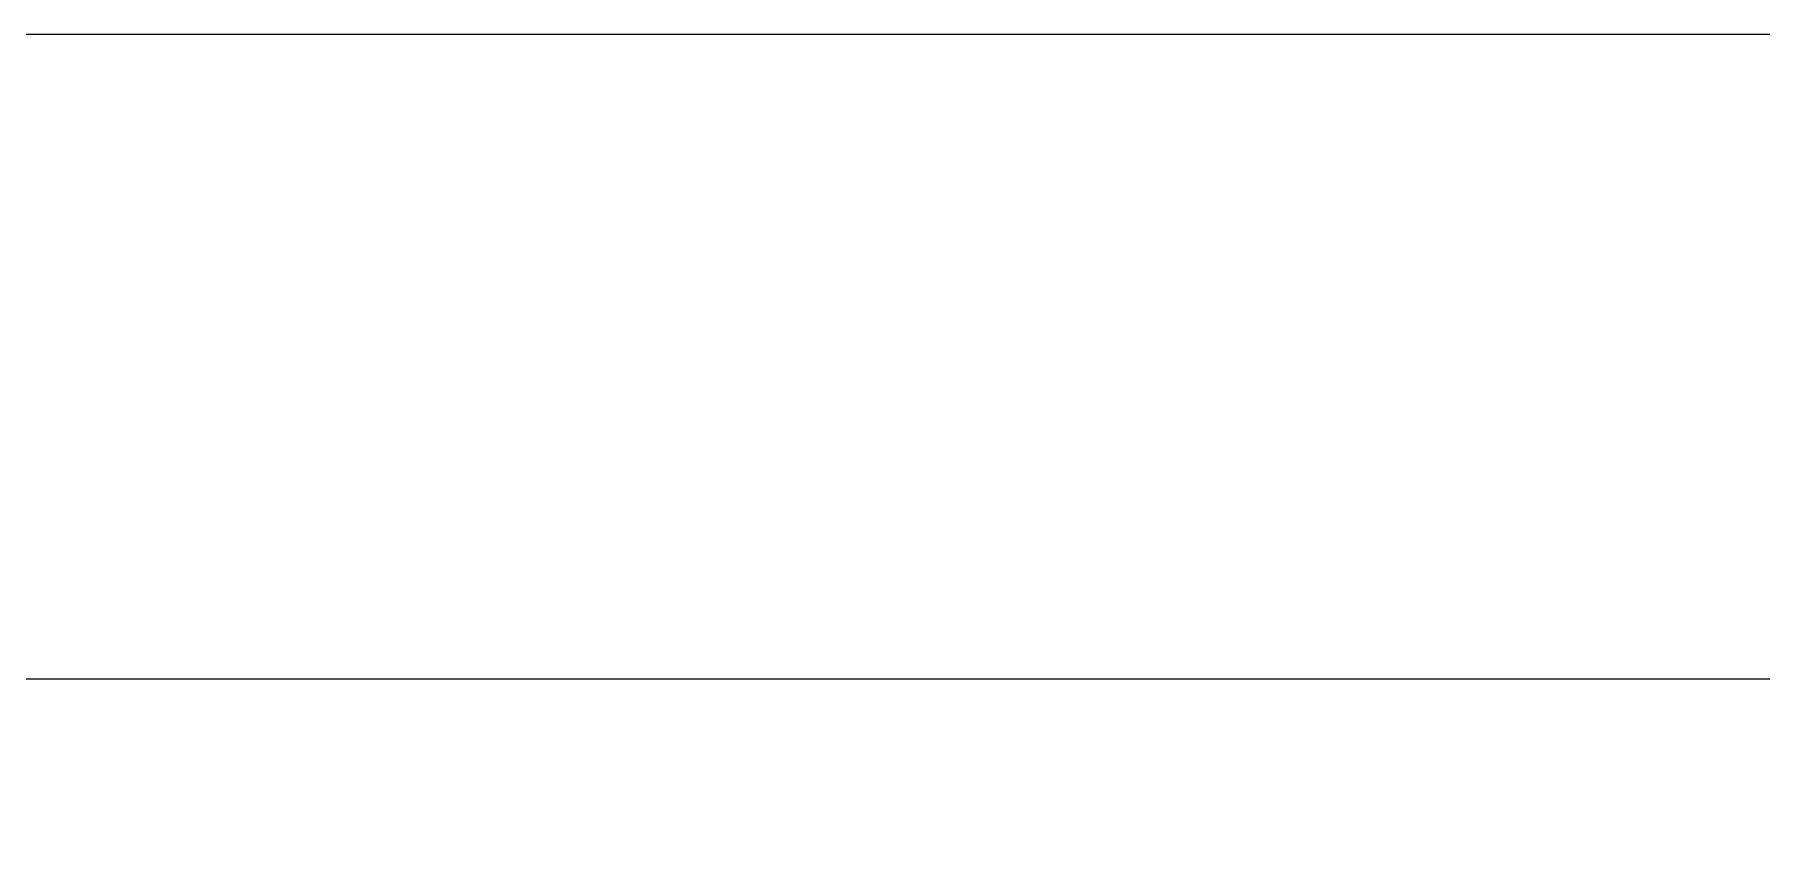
# Model space of a CAD drawing. Header units: millimetres. Extents: x 21129 to 2803301, y -510327 to 166837.
# Drawn here: x 340704 to 346333, y -241818 to -239149 of the extents above; entities that cross this region are included whole.
import ezdxf

# ---------------------------------------------------------------- set-up
doc = ezdxf.new("R2010")
doc.units = ezdxf.units.MM
doc.layers.add('....03_TNT_A_THIN', color=251, linetype='Continuous', lineweight=13, transparency=0.5)

msp = doc.modelspace()

# ---------------------------------------------------------------- linework, layer by layer
at = {"layer": '....03_TNT_A_THIN'}
msp.add_line((320271.5926673589, -241249.1393159832), (368923.5926673589, -241249.1393159832), dxfattribs=at)
msp.add_lwpolyline([(320271.5926673589, -266031.8713116063), (368923.5926673589, -266031.8713116063), (368923.5926673589, -239149.1393159832), (320271.5926673589, -239149.1393159832)], close=True, dxfattribs=at)

doc.saveas('drawing.dxf')
